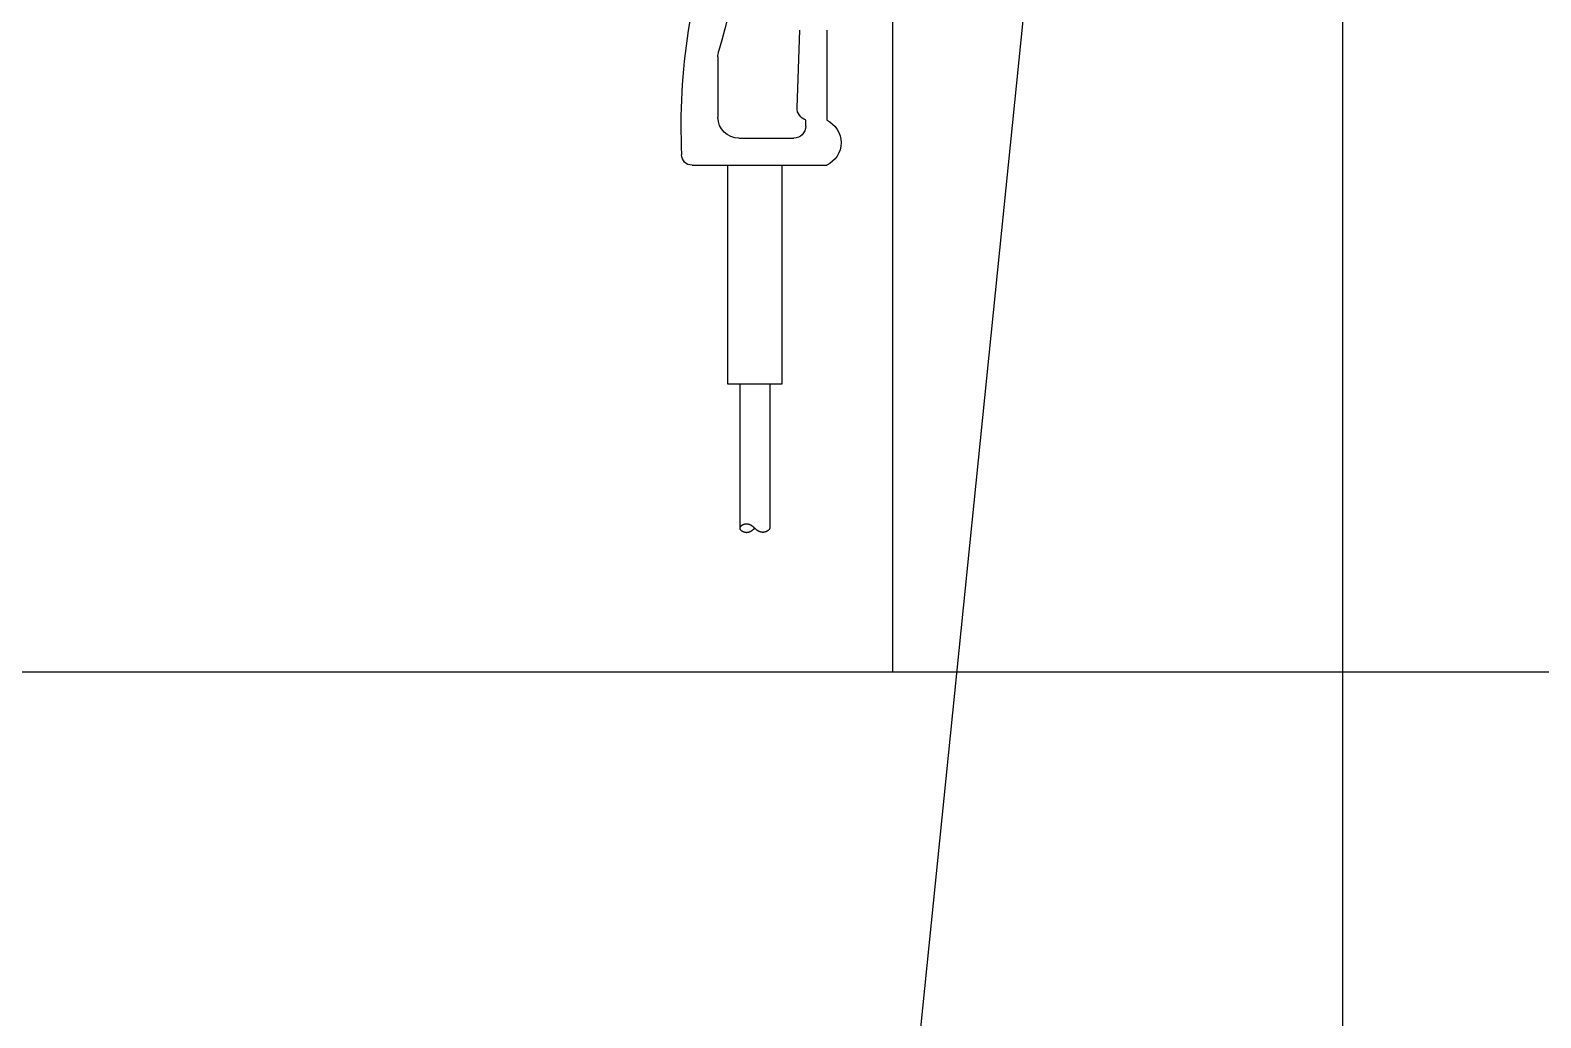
# Model space of a CAD drawing. Extents: x -668440 to 1010955, y -1678500 to 210463.
# Drawn here: x -541522 to -536487, y -743112 to -739820 of the extents above; entities that cross this region are included whole.
import ezdxf

# ---------------------------------------------------------------- set-up
doc = ezdxf.new("R2010")
doc.units = 0
doc.header["$MEASUREMENT"] = 0
doc.linetypes.add('CENTER', pattern=[2, 1.25, -0.25, 0.25, -0.25])
doc.layers.get('0').update_dxf_attribs({"color": 3, "linetype": 'CONTINUOUS'})
doc.layers.get('Defpoints').update_dxf_attribs({"color": 251, "linetype": 'CONTINUOUS'})
for name, color, linetype in [('standard', 4, 'CENTER'), ('注記', 3, 'CONTINUOUS'), ('詳細', 7, 'CONTINUOUS')]:
    doc.layers.add(name, color=color, linetype=linetype)

# ---------------------------------------------------------------- blocks, each defined once
blk = doc.blocks.new('TC01')
at = {"layer": '注記', "color": 4, "linetype": 'Continuous'}
for p, q in [((4944.06, 29686.63), (4944.06, 29656.63)), ((4953.92, 29660.76), (4953.06, 29686.63)), ((4980.3, 29677.7), (4980.3, 29657.63)), ((4951.06, 29654.63), (4951.06, 29656.63)), ((4973.3, 29650.63), (4955.06, 29650.63)), ((4988.92, 29641.63), (4944.06, 29641.63)), ((4959.06, 29641.63), (4959.06, 29568.63)), ((4977.06, 29568.63), (4977.06, 29641.63)), ((4959.06, 29568.63), (4977.06, 29568.63)), ((4963.06, 29568.63), (4963.06, 29520.63)), ((4973.06, 29568.63), (4973.06, 29520.63)), ((4963.06, 29520.63), (4963.06, 29520.61)), ((4963.06, 29520.61), (4963.06, 29520.59)), ((4963.06, 29520.59), (4963.06, 29520.58)), ((4963.06, 29520.58), (4963.06, 29520.56)), ((4963.06, 29520.56), (4963.06, 29520.55)), ((4963.06, 29520.55), (4963.07, 29520.53)), ((4963.07, 29520.53), (4963.07, 29520.51)), ((4963.07, 29520.51), (4963.07, 29520.5)), ((4963.07, 29520.5), (4963.08, 29520.48)), ((4963.08, 29520.48), (4963.08, 29520.46)), ((4963.08, 29520.46), (4963.09, 29520.45)), ((4963.09, 29520.45), (4963.09, 29520.43)), ((4963.09, 29520.43), (4963.1, 29520.42)), ((4963.1, 29520.42), (4963.1, 29520.4)), ((4963.1, 29520.4), (4963.11, 29520.38)), ((4963.11, 29520.38), (4963.12, 29520.37)), ((4963.12, 29520.37), (4963.12, 29520.35)), ((4963.12, 29520.35), (4963.13, 29520.33)), ((4963.13, 29520.33), (4963.14, 29520.32)), ((4963.14, 29520.32), (4963.15, 29520.3)), ((4963.15, 29520.3), (4963.16, 29520.29)), ((4963.16, 29520.29), (4963.17, 29520.27)), ((4963.17, 29520.27), (4963.18, 29520.25)), ((4963.18, 29520.25), (4963.19, 29520.24)), ((4963.19, 29520.24), (4963.2, 29520.22)), ((4963.2, 29520.22), (4963.22, 29520.2)), ((4963.22, 29520.2), (4963.23, 29520.19)), ((4963.23, 29520.19), (4963.24, 29520.17)), ((4963.24, 29520.17), (4963.26, 29520.16)), ((4963.26, 29520.16), (4963.27, 29520.14)), ((4963.27, 29520.14), (4963.28, 29520.12)), ((4963.28, 29520.12), (4963.3, 29520.11)), ((4963.3, 29520.11), (4963.31, 29520.09)), ((4963.31, 29520.09), (4963.33, 29520.07)), ((4963.33, 29520.07), (4963.35, 29520.06)), ((4963.35, 29520.06), (4963.36, 29520.04)), ((4963.36, 29520.04), (4963.38, 29520.03)), ((4963.38, 29520.03), (4963.4, 29520.01)), ((4963.4, 29520.01), (4963.42, 29519.99)), ((4963.42, 29519.99), (4963.44, 29519.98)), ((4963.44, 29519.98), (4963.45, 29519.96)), ((4963.45, 29519.96), (4963.47, 29519.94)), ((4963.47, 29519.94), (4963.49, 29519.93)), ((4963.49, 29519.93), (4963.51, 29519.91)), ((4963.51, 29519.91), (4963.54, 29519.9)), ((4963.54, 29519.9), (4963.56, 29519.88)), ((4963.56, 29519.88), (4963.58, 29519.86)), ((4963.58, 29519.86), (4963.6, 29519.85)), ((4963.6, 29519.85), (4963.63, 29519.83)), ((4963.63, 29519.83), (4963.65, 29519.81)), ((4963.65, 29519.81), (4963.67, 29519.8)), ((4963.67, 29519.8), (4963.7, 29519.78)), ((4963.7, 29519.78), (4963.72, 29519.77)), ((4963.72, 29519.77), (4963.75, 29519.75)), ((4963.75, 29519.75), (4963.77, 29519.73)), ((4963.77, 29519.73), (4963.8, 29519.72)), ((4963.8, 29519.72), (4963.83, 29519.7)), ((4963.83, 29519.7), (4963.85, 29519.68)), ((4963.85, 29519.68), (4963.88, 29519.67)), ((4963.88, 29519.67), (4963.91, 29519.65)), ((4963.91, 29519.65), (4963.94, 29519.64)), ((4963.94, 29519.64), (4963.97, 29519.62)), ((4963.97, 29519.62), (4964, 29519.6)), ((4964, 29519.6), (4964.03, 29519.59)), ((4964.03, 29519.59), (4964.09, 29519.55)), ((4964.09, 29519.55), (4964.15, 29519.52)), ((4964.15, 29519.52), (4964.21, 29519.5)), ((4964.21, 29519.5), (4964.27, 29519.47)), ((4964.27, 29519.47), (4964.33, 29519.44)), ((4964.33, 29519.44), (4964.39, 29519.42)), ((4964.39, 29519.42), (4964.45, 29519.4)), ((4964.45, 29519.4), (4964.52, 29519.38)), ((4964.52, 29519.38), (4964.58, 29519.36)), ((4964.58, 29519.36), (4964.64, 29519.34)), ((4964.64, 29519.34), (4964.7, 29519.32)), ((4964.7, 29519.32), (4964.76, 29519.31)), ((4964.76, 29519.31), (4964.82, 29519.29)), ((4964.82, 29519.29), (4964.89, 29519.28)), ((4964.89, 29519.28), (4964.95, 29519.27)), ((4964.95, 29519.27), (4965.01, 29519.26)), ((4965.01, 29519.26), (4965.07, 29519.25)), ((4965.07, 29519.25), (4965.13, 29519.25)), ((4965.13, 29519.25), (4965.2, 29519.24)), ((4965.2, 29519.24), (4965.26, 29519.24)), ((4965.26, 29519.24), (4965.32, 29519.24)), ((4965.32, 29519.24), (4965.38, 29519.24)), ((4965.38, 29519.24), (4965.44, 29519.24)), ((4965.44, 29519.24), (4965.51, 29519.25)), ((4965.51, 29519.25), (4965.57, 29519.25)), ((4965.57, 29519.25), (4965.63, 29519.26)), ((4965.63, 29519.26), (4965.69, 29519.26)), ((4965.69, 29519.26), (4965.76, 29519.27)), ((4965.76, 29519.27), (4965.82, 29519.28)), ((4965.82, 29519.28), (4965.88, 29519.3)), ((4965.88, 29519.3), (4965.95, 29519.31)), ((4965.95, 29519.31), (4966.01, 29519.33)), ((4966.01, 29519.33), (4966.07, 29519.34)), ((4966.07, 29519.34), (4966.14, 29519.36)), ((4966.14, 29519.36), (4966.2, 29519.38)), ((4966.2, 29519.38), (4966.26, 29519.4)), ((4966.26, 29519.4), (4966.32, 29519.43)), ((4966.32, 29519.43), (4966.39, 29519.45)), ((4966.39, 29519.45), (4966.45, 29519.48)), ((4966.45, 29519.48), (4966.51, 29519.51)), ((4966.51, 29519.51), (4966.58, 29519.53)), ((4966.58, 29519.53), (4966.64, 29519.57)), ((4966.64, 29519.57), (4966.71, 29519.6)), ((4966.71, 29519.6), (4966.77, 29519.63)), ((4966.77, 29519.63), (4966.83, 29519.67)), ((4966.83, 29519.67), (4966.9, 29519.7)), ((4966.9, 29519.7), (4966.96, 29519.74)), ((4966.96, 29519.74), (4967.02, 29519.78)), ((4967.02, 29519.78), (4967.09, 29519.82)), ((4967.09, 29519.82), (4967.15, 29519.87)), ((4967.15, 29519.87), (4967.22, 29519.91)), ((4967.22, 29519.91), (4967.28, 29519.96)), ((4967.28, 29519.96), (4967.35, 29520)), ((4967.35, 29520), (4967.41, 29520.05)), ((4967.41, 29520.05), (4967.47, 29520.1)), ((4967.47, 29520.1), (4967.54, 29520.16)), ((4967.54, 29520.16), (4967.6, 29520.21)), ((4967.6, 29520.21), (4967.67, 29520.26)), ((4967.67, 29520.26), (4967.73, 29520.32)), ((4967.73, 29520.32), (4967.8, 29520.38)), ((4967.8, 29520.38), (4967.86, 29520.44)), ((4967.86, 29520.44), (4967.93, 29520.5)), ((4967.93, 29520.5), (4967.99, 29520.56)), ((4967.99, 29520.56), (4968.06, 29520.63)), ((4968.06, 29520.63), (4968.12, 29520.69)), ((4968.12, 29520.56), (4968.06, 29520.63)), ((4968.12, 29520.69), (4968.19, 29520.75)), ((4968.19, 29520.5), (4968.12, 29520.56)), ((4968.19, 29520.75), (4968.25, 29520.81)), ((4968.25, 29520.44), (4968.19, 29520.5)), ((4968.25, 29520.81), (4968.32, 29520.87)), ((4968.32, 29520.38), (4968.25, 29520.44)), ((4968.32, 29520.87), (4968.38, 29520.93)), ((4968.38, 29520.32), (4968.32, 29520.38)), ((4968.38, 29520.93), (4968.45, 29520.99)), ((4968.45, 29520.26), (4968.38, 29520.32)), ((4968.45, 29520.99), (4968.51, 29521.04)), ((4968.51, 29520.21), (4968.45, 29520.26)), ((4968.51, 29521.04), (4968.57, 29521.1)), ((4968.57, 29520.16), (4968.51, 29520.21)), ((4968.57, 29521.1), (4968.64, 29521.15)), ((4968.64, 29520.1), (4968.57, 29520.16)), ((4968.64, 29521.15), (4968.7, 29521.2)), ((4968.7, 29520.05), (4968.64, 29520.1)), ((4968.7, 29521.2), (4968.77, 29521.25)), ((4968.77, 29520), (4968.7, 29520.05)), ((4968.77, 29521.25), (4968.83, 29521.3)), ((4968.83, 29519.96), (4968.77, 29520)), ((4968.83, 29521.3), (4968.9, 29521.34)), ((4968.9, 29519.91), (4968.83, 29519.96)), ((4968.9, 29521.34), (4968.96, 29521.39)), ((4968.96, 29519.87), (4968.9, 29519.91)), ((4968.96, 29521.39), (4969.02, 29521.43)), ((4969.02, 29519.82), (4968.96, 29519.87)), ((4969.02, 29521.43), (4969.09, 29521.47)), ((4969.09, 29519.78), (4969.02, 29519.82)), ((4969.09, 29521.47), (4969.15, 29521.51)), ((4969.15, 29519.74), (4969.09, 29519.78)), ((4969.15, 29521.51), (4969.22, 29521.55)), ((4969.22, 29519.7), (4969.15, 29519.74)), ((4969.22, 29521.55), (4969.28, 29521.59)), ((4969.28, 29519.67), (4969.22, 29519.7)), ((4969.28, 29521.59), (4969.34, 29521.62)), ((4969.34, 29519.63), (4969.28, 29519.67)), ((4969.34, 29521.62), (4969.41, 29521.66)), ((4969.41, 29519.6), (4969.34, 29519.63)), ((4969.41, 29521.66), (4969.47, 29521.69)), ((4969.47, 29519.57), (4969.41, 29519.6)), ((4969.47, 29521.69), (4969.53, 29521.72)), ((4969.53, 29519.53), (4969.47, 29519.57)), ((4969.53, 29521.72), (4969.6, 29521.75)), ((4969.6, 29519.51), (4969.53, 29519.53)), ((4969.6, 29521.75), (4969.66, 29521.78)), ((4969.66, 29519.48), (4969.6, 29519.51)), ((4969.66, 29521.78), (4969.72, 29521.8)), ((4969.72, 29519.45), (4969.66, 29519.48)), ((4969.72, 29521.8), (4969.79, 29521.83)), ((4969.79, 29519.43), (4969.72, 29519.45)), ((4969.79, 29521.83), (4969.85, 29521.85)), ((4969.85, 29519.4), (4969.79, 29519.43)), ((4969.85, 29521.85), (4969.91, 29521.87)), ((4969.91, 29519.38), (4969.85, 29519.4)), ((4969.91, 29521.87), (4969.98, 29521.89)), ((4969.98, 29519.36), (4969.91, 29519.38)), ((4969.98, 29521.89), (4970.04, 29521.91)), ((4970.04, 29519.34), (4969.98, 29519.36)), ((4970.04, 29521.91), (4970.1, 29521.93)), ((4970.1, 29519.33), (4970.04, 29519.34)), ((4970.1, 29521.93), (4970.17, 29521.94)), ((4970.17, 29519.31), (4970.1, 29519.33)), ((4970.17, 29521.94), (4970.23, 29521.96)), ((4970.23, 29519.3), (4970.17, 29519.31)), ((4970.23, 29521.96), (4970.29, 29521.97)), ((4970.29, 29519.28), (4970.23, 29519.3)), ((4970.29, 29521.97), (4970.35, 29521.98)), ((4970.35, 29519.27), (4970.29, 29519.28)), ((4970.35, 29521.98), (4970.42, 29521.99)), ((4970.42, 29519.26), (4970.35, 29519.27)), ((4970.42, 29521.99), (4970.48, 29522)), ((4970.48, 29519.26), (4970.42, 29519.26)), ((4970.48, 29522), (4970.54, 29522)), ((4970.54, 29519.25), (4970.48, 29519.26)), ((4970.54, 29522), (4970.6, 29522.01)), ((4970.6, 29519.25), (4970.54, 29519.25)), ((4970.6, 29522.01), (4970.67, 29522.01)), ((4970.67, 29519.24), (4970.6, 29519.25)), ((4970.67, 29522.01), (4970.73, 29522.01)), ((4970.73, 29519.24), (4970.67, 29519.24)), ((4970.73, 29522.01), (4970.79, 29522.01)), ((4970.79, 29519.24), (4970.73, 29519.24)), ((4970.79, 29522.01), (4970.85, 29522.01)), ((4970.85, 29519.24), (4970.79, 29519.24)), ((4970.85, 29522.01), (4970.92, 29522.01)), ((4970.92, 29519.24), (4970.85, 29519.24)), ((4970.92, 29522.01), (4970.98, 29522)), ((4970.98, 29519.25), (4970.92, 29519.24)), ((4970.98, 29522), (4971.04, 29522)), ((4971.04, 29519.25), (4970.98, 29519.25)), ((4971.04, 29522), (4971.1, 29521.99)), ((4971.1, 29519.26), (4971.04, 29519.25)), ((4971.1, 29521.99), (4971.16, 29521.98)), ((4971.16, 29519.27), (4971.1, 29519.26)), ((4971.16, 29521.98), (4971.23, 29521.97)), ((4971.23, 29519.28), (4971.16, 29519.27)), ((4971.23, 29521.97), (4971.29, 29521.96)), ((4971.29, 29519.29), (4971.23, 29519.28)), ((4971.29, 29521.96), (4971.35, 29521.95)), ((4971.35, 29519.31), (4971.29, 29519.29)), ((4971.35, 29521.95), (4971.41, 29521.93)), ((4971.41, 29519.32), (4971.35, 29519.31)), ((4971.41, 29521.93), (4971.47, 29521.92)), ((4971.47, 29519.34), (4971.41, 29519.32)), ((4971.47, 29521.92), (4971.53, 29521.9)), ((4971.53, 29519.36), (4971.47, 29519.34)), ((4971.53, 29521.9), (4971.59, 29521.88)), ((4971.59, 29519.38), (4971.53, 29519.36)), ((4971.59, 29521.88), (4971.66, 29521.86)), ((4971.66, 29519.4), (4971.59, 29519.38)), ((4971.66, 29521.86), (4971.72, 29521.83)), ((4971.72, 29519.42), (4971.66, 29519.4)), ((4971.72, 29521.83), (4971.78, 29521.81)), ((4971.78, 29519.44), (4971.72, 29519.42)), ((4971.78, 29521.81), (4971.84, 29521.78)), ((4971.84, 29519.47), (4971.78, 29519.44)), ((4971.84, 29521.78), (4971.9, 29521.76)), ((4971.9, 29519.5), (4971.84, 29519.47)), ((4971.9, 29521.76), (4971.96, 29521.73)), ((4971.96, 29519.52), (4971.9, 29519.5)), ((4971.96, 29521.73), (4972.02, 29521.7)), ((4972.02, 29519.55), (4971.96, 29519.52)), ((4972.02, 29521.7), (4972.08, 29521.67)), ((4972.08, 29519.59), (4972.02, 29519.55)), ((4972.08, 29521.67), (4972.14, 29521.63)), ((4972.14, 29519.62), (4972.08, 29519.59)), ((4972.14, 29521.63), (4972.2, 29521.6)), ((4972.2, 29519.65), (4972.14, 29519.62)), ((4972.2, 29521.6), (4972.26, 29521.57)), ((4972.26, 29519.68), (4972.2, 29519.65)), ((4972.26, 29521.57), (4972.31, 29521.54)), ((4972.31, 29519.72), (4972.26, 29519.68)), ((4972.31, 29521.54), (4972.36, 29521.5)), ((4972.36, 29519.75), (4972.31, 29519.72)), ((4972.36, 29521.5), (4972.41, 29521.47)), ((4972.41, 29519.78), (4972.36, 29519.75)), ((4972.41, 29521.47), (4972.46, 29521.44)), ((4972.46, 29519.81), (4972.41, 29519.78)), ((4972.46, 29521.44), (4972.51, 29521.41)), ((4972.51, 29519.85), (4972.46, 29519.81)), ((4972.51, 29521.41), (4972.55, 29521.37)), ((4972.55, 29519.88), (4972.51, 29519.85)), ((4972.55, 29521.37), (4972.6, 29521.34)), ((4972.6, 29519.91), (4972.55, 29519.88)), ((4972.6, 29521.34), (4972.64, 29521.31)), ((4972.64, 29519.94), (4972.6, 29519.91)), ((4972.64, 29521.31), (4972.68, 29521.28)), ((4972.68, 29519.98), (4972.64, 29519.94)), ((4972.68, 29521.28), (4972.71, 29521.24)), ((4972.71, 29520.01), (4972.68, 29519.98)), ((4972.71, 29521.24), (4972.75, 29521.21)), ((4972.75, 29520.04), (4972.71, 29520.01)), ((4972.75, 29521.21), (4972.78, 29521.18)), ((4972.78, 29520.07), (4972.75, 29520.04)), ((4972.78, 29521.18), (4972.81, 29521.15)), ((4972.81, 29520.11), (4972.78, 29520.07)), ((4972.81, 29521.15), (4972.84, 29521.11)), ((4972.84, 29520.14), (4972.81, 29520.11)), ((4972.84, 29521.11), (4972.87, 29521.08)), ((4972.87, 29520.17), (4972.84, 29520.14)), ((4972.87, 29521.08), (4972.9, 29521.05)), ((4972.9, 29520.2), (4972.87, 29520.17)), ((4972.9, 29521.05), (4972.92, 29521.02)), ((4972.92, 29520.24), (4972.9, 29520.2)), ((4972.92, 29521.02), (4972.94, 29520.98)), ((4972.94, 29520.27), (4972.92, 29520.24)), ((4972.94, 29520.98), (4972.96, 29520.95)), ((4972.96, 29520.3), (4972.94, 29520.27)), ((4972.96, 29520.95), (4972.98, 29520.92)), ((4972.98, 29520.33), (4972.96, 29520.3)), ((4972.98, 29520.92), (4973, 29520.89)), ((4973, 29520.37), (4972.98, 29520.33)), ((4973, 29520.89), (4973.01, 29520.85)), ((4973.01, 29520.4), (4973, 29520.37)), ((4973.01, 29520.85), (4973.02, 29520.82)), ((4973.02, 29520.43), (4973.01, 29520.4)), ((4973.02, 29520.82), (4973.03, 29520.79)), ((4973.03, 29520.46), (4973.02, 29520.43)), ((4973.03, 29520.79), (4973.04, 29520.76)), ((4973.04, 29520.5), (4973.03, 29520.46)), ((4973.04, 29520.76), (4973.05, 29520.72)), ((4973.05, 29520.53), (4973.04, 29520.5)), ((4973.05, 29520.72), (4973.05, 29520.69)), ((4973.05, 29520.69), (4973.06, 29520.66)), ((4973.06, 29520.59), (4973.05, 29520.56)), ((4973.05, 29520.56), (4973.05, 29520.53)), ((4973.06, 29520.66), (4973.06, 29520.63)), ((4973.06, 29520.63), (4973.06, 29520.59))]:
    blk.add_line(p, q, dxfattribs=at)
for centre, radius, start, end in [((6471.87, 30079.51), 1544.5, 192.67505, 195.00952), ((4790.22, 29655.06), 202.33, 357.1878, 20.7144), ((4973.3, 29677.7), 7, 0, 15.0095), ((4949.92, 29660.63), 4, 285.8487, 1.9091), ((4947.56, 29649.13), 8.28, 115.0169, 244.9831), ((4955.06, 29654.63), 4, 180, 270), ((4973.3, 29657.63), 7, 270, 0), ((4988.92, 29645.13), 3.5, 270, 0)]:
    blk.add_arc(centre, radius, start, end, dxfattribs=at)
blk = doc.blocks.new('剛接合部C1Y')
blk.add_line((-220866.09839, -378354.7772), (-220932.82849, -379013.39951, -545.26685))
at = {"layer": 'Defpoints'}
blk.add_lwpolyline([(-221684.62063, -378820.73644), (-221684.62063, -377020.73644), (-219884.62063, -377020.73644), (-219884.62063, -378820.73644)], close=True, dxfattribs=at)
at = {"layer": 'standard', "linetype": 'CENTER', "ltscale": 600}
blk.add_line((-220784.62063, -378954.06977), (-220784.62063, -377020.73644), dxfattribs=at)
at = {"layer": '詳細'}
blk.add_line((-220934.62063, -378820.73644), (-220934.62063, -377626.73644), dxfattribs=at)
at = {"xscale": -1}
blk.add_blockref('TC01', (-216012.5641, -408293.36301, 520), dxfattribs=at)

msp = doc.modelspace()

# ---------------------------------------------------------------- block references
at = {"xscale": 10, "yscale": 10, "zscale": 10}
msp.add_blockref('剛接合部C1Y', (1670698.6842, 3046247.35843, 5600), dxfattribs=at)

doc.saveas('drawing.dxf')
